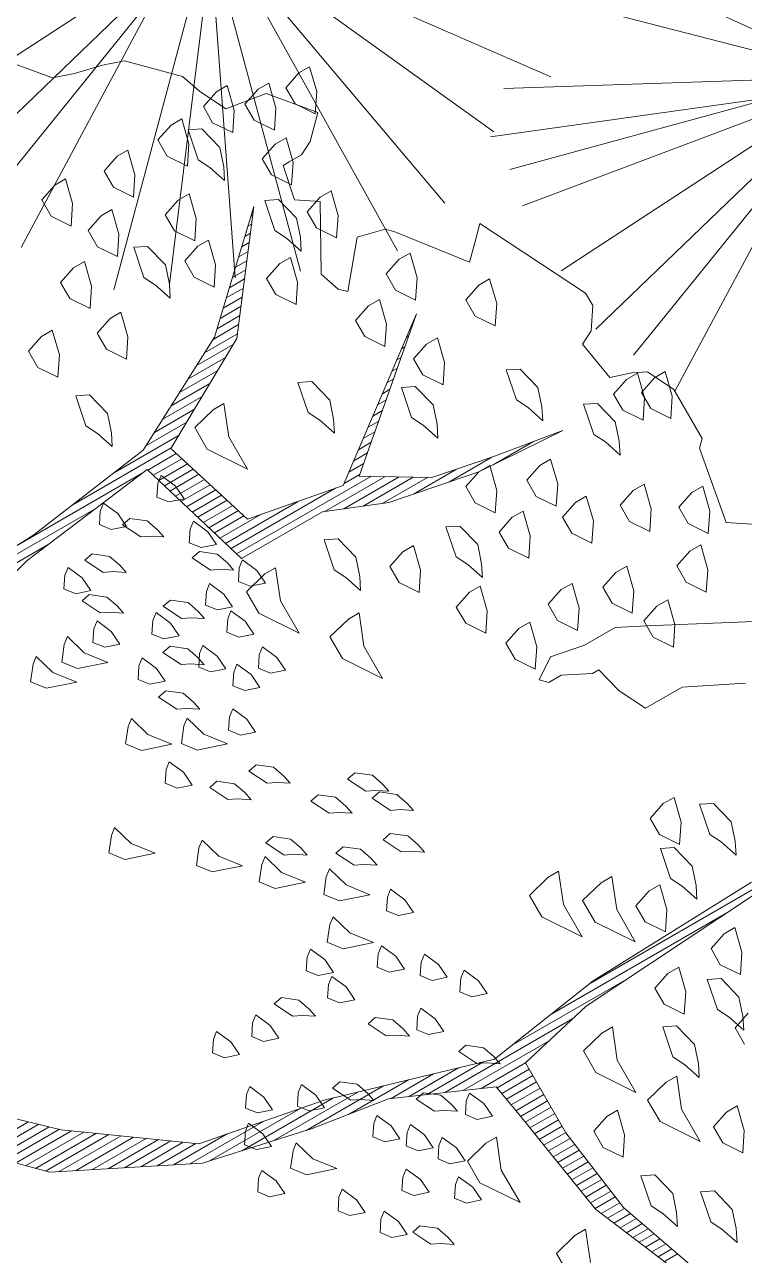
# Model space of a CAD drawing. Header units: metres. Extents: x 12093 to 20303, y 514 to 1412.
# Drawn here: x 19744.705 to 19746.114, y 691.735 to 694.144 of the extents above; entities that cross this region are included whole.
import ezdxf

# ---------------------------------------------------------------- set-up
doc = ezdxf.new("R2010")
doc.units = ezdxf.units.M
doc.layers.get('0').update_dxf_attribs({"lineweight": 13})
for name, color, linetype, lineweight in [('AMBI-GRASS', 104, 'Continuous', 20), ('ARBOLES', 52, 'Continuous', 13), ('grass', 64, 'Continuous', 13)]:
    doc.layers.add(name, color=color, linetype=linetype, lineweight=lineweight)

# ---------------------------------------------------------------- blocks, each defined once
blk = doc.blocks.new('ghgfghgh')
at = {"layer": 'ARBOLES', "lineweight": 20}
for p, q in [((20002.0407, 664.9154), (20002.0895, 665.0766)), ((20002.0895, 665.0766), (20002.0684, 664.9137)), ((20002.086, 665.065), (20002.0882, 665.0663)), ((20002.0784, 665.0397), (20002.0853, 665.0437)), ((20002.0822, 665.0524), (20002.0867, 665.055)), ((20002.0746, 665.0271), (20002.0838, 665.0324)), ((20002.0707, 665.0145), (20002.0823, 665.0212)), ((20002.0631, 664.9892), (20002.0794, 664.9986)), ((20002.0669, 665.0018), (20002.0809, 665.0099)), ((20002.0593, 664.9766), (20002.0779, 664.9874)), ((20002.0554, 664.9639), (20002.0765, 664.9761)), ((20002.0478, 664.9387), (20002.0736, 664.9536)), ((20002.0516, 664.9513), (20002.075, 664.9648)), ((20002.044, 664.926), (20002.0721, 664.9423)), ((20002.1996, 664.7323), (20002.2901, 664.9442)), ((20002.2901, 664.9442), (20002.2196, 664.7439)), ((20002.0391, 664.9128), (20002.0706, 664.931)), ((20001.9528, 664.776), (20002.0407, 664.9154)), ((20002.0684, 664.9137), (20001.9871, 664.7781)), ((20002.0184, 664.88), (20002.064, 664.9063)), ((20002.0287, 664.8964), (20002.0692, 664.9197)), ((20002.0081, 664.8636), (20002.0544, 664.8904)), ((20001.9977, 664.8472), (20002.0448, 664.8744)), ((20001.9874, 664.8308), (20002.0353, 664.8585)), ((20001.977, 664.8144), (20002.0257, 664.8425)), ((20001.9667, 664.798), (20002.0162, 664.8266)), ((20001.9563, 664.7816), (20002.0066, 664.8107)), ((20002.4707, 664.8002), (20002.3672, 664.7493)), ((20002.3833, 664.7674), (20002.4707, 664.8002)), ((20001.9181, 664.7491), (20001.9971, 664.7947)), ((20002.3848, 664.7579), (20002.4344, 664.7866)), ((20001.818, 664.6716), (20001.9528, 664.776)), ((20001.8653, 664.7082), (20001.9875, 664.7788)), ((20001.9584, 664.7515), (20001.9937, 664.7719)), ((20001.9871, 664.7781), (20002.0817, 664.6909)), ((20001.9653, 664.7451), (20002.0007, 664.7655)), ((20001.9721, 664.7386), (20002.0076, 664.7591)), ((20002.2067, 664.749), (20002.2251, 664.7596)), ((20002.3091, 664.7424), (20002.3833, 664.7674)), ((20002.3299, 664.7367), (20002.3831, 664.7674)), ((20001.7987, 664.6593), (20001.9515, 664.7476)), ((20001.9577, 664.7522), (20001.8096, 664.6401)), ((20002.0743, 664.6423), (20001.9577, 664.7522)), ((20001.979, 664.7321), (20002.0146, 664.7527)), ((20001.9858, 664.7257), (20002.0216, 664.7463)), ((20001.9927, 664.7192), (20002.0285, 664.7399)), ((20002.0681, 664.6481), (20002.2336, 664.7436)), ((20002.1764, 664.7002), (20002.2511, 664.7433)), ((20002.2005, 664.7037), (20002.2687, 664.743)), ((20002.2008, 664.7351), (20002.2205, 664.7465)), ((20002.2196, 664.7439), (20002.3091, 664.7424)), ((20002.2245, 664.7071), (20002.2862, 664.7427)), ((20002.2486, 664.7106), (20002.3038, 664.7424)), ((20002.3672, 664.7493), (20002.2559, 664.7116)), ((20002.2863, 664.7219), (20002.3394, 664.7526)), ((20001.9995, 664.7128), (20002.0355, 664.7335)), ((20002.0064, 664.7063), (20002.0424, 664.7271)), ((20002.0613, 664.6546), (20002.1903, 664.7291)), ((20002.0817, 664.6909), (20002.1996, 664.7323)), ((20002.0133, 664.6998), (20002.0494, 664.7207)), ((20002.0201, 664.6934), (20002.0563, 664.7143)), ((20002.027, 664.6869), (20002.0633, 664.7079)), ((20002.0544, 664.661), (20002.1441, 664.7128)), ((20002.2559, 664.7116), (20002.1741, 664.6999)), ((20001.6271, 664.5499), (20001.8935, 664.7037)), ((20002.0338, 664.6804), (20002.0703, 664.7015)), ((20002.0407, 664.674), (20002.0772, 664.695)), ((20002.0476, 664.6675), (20002.0979, 664.6966)), ((20002.1741, 664.6999), (20002.0743, 664.6423)), ((20001.6623, 664.5728), (20001.818, 664.6716)), ((20001.6357, 664.5444), (20001.8355, 664.6597)), ((20001.8096, 664.6401), (20001.7025, 664.534)), ((20002.5027, 664.1171), (20002.7456, 664.2574)), ((20002.5081, 664.1214), (20002.7037, 664.2432)), ((20002.7047, 664.2261), (20002.4996, 664.0899)), ((20002.4551, 664.0792), (20002.6732, 664.2051)), ((20002.3866, 664.0247), (20002.5081, 664.1214)), ((20002.4075, 664.0413), (20002.5526, 664.1251)), ((20002.4996, 664.0899), (20002.4247, 664.0201)), ((20002.3251, 663.9833), (20002.4832, 664.0746)), ((20002.3474, 663.9858), (20002.4538, 664.0472)), ((20002.1764, 663.9742), (20002.3866, 664.0247)), ((20002.2803, 663.9783), (20002.3421, 664.014)), ((20002.3027, 663.9808), (20002.373, 664.0214)), ((20002.3698, 663.9883), (20002.4247, 664.02)), ((20002.3896, 663.9893), (20002.4293, 664.0122)), ((20002.4247, 664.0201), (20002.4746, 663.9336)), ((20002.2062, 663.9564), (20002.2803, 663.9992)), ((20002.2579, 663.9758), (20002.3112, 664.0066)), ((20002.3954, 663.9822), (20002.4338, 664.0044)), ((20002.4012, 663.9751), (20002.4383, 663.9965)), ((20001.6564, 663.9843), (20001.8518, 663.9375)), ((20002.1141, 663.9241), (20002.2185, 663.9843)), ((20002.1538, 663.9366), (20002.2494, 663.9917)), ((20002.3886, 663.9904), (20002.2554, 663.9755)), ((20002.4183, 663.9543), (20002.3886, 663.9904)), ((20002.407, 663.9681), (20002.4428, 663.9887)), ((20002.4128, 663.961), (20002.4473, 663.9809)), ((20002.0214, 663.9202), (20002.1764, 663.9742)), ((20002.0347, 663.8991), (20002.1474, 663.9641)), ((20002.0744, 663.9116), (20002.1876, 663.9769)), ((20002.2554, 663.9755), (20002.1613, 663.9389)), ((20002.4187, 663.9539), (20002.4518, 663.9731)), ((20002.4244, 663.9468), (20002.4563, 663.9653)), ((20002.0104, 663.8955), (20002.1018, 663.9482)), ((20002.5112, 663.8395), (20002.4183, 663.9543)), ((20002.4302, 663.9397), (20002.4609, 663.9575)), ((20002.4359, 663.9326), (20002.4654, 663.9496)), ((20001.8377, 663.8851), (20001.6594, 663.9329)), ((20001.7461, 663.9097), (20001.8112, 663.9472)), ((20001.7584, 663.9063), (20001.824, 663.9442)), ((20001.7708, 663.903), (20001.8367, 663.9411)), ((20001.7831, 663.8997), (20001.8495, 663.9381)), ((20001.7954, 663.8964), (20001.8644, 663.9362)), ((20001.8078, 663.8931), (20001.8797, 663.9347)), ((20001.8201, 663.8898), (20001.8951, 663.9331)), ((20001.8518, 663.9375), (20002.0214, 663.9202)), ((20002.1613, 663.9389), (20002.0262, 663.8964)), ((20002.4416, 663.9255), (20002.4699, 663.9418)), ((20002.4474, 663.9184), (20002.4744, 663.934)), ((20002.4746, 663.9336), (20002.5455, 663.8416)), ((20001.8324, 663.8865), (20001.9104, 663.9315)), ((20001.8492, 663.8858), (20001.9257, 663.93)), ((20001.8694, 663.887), (20001.9411, 663.9284)), ((20001.8895, 663.8882), (20001.9564, 663.9268)), ((20001.9097, 663.8894), (20001.9718, 663.9253)), ((20001.9298, 663.8906), (20001.9871, 663.9237)), ((20001.95, 663.8918), (20002.0024, 663.9221)), ((20001.9701, 663.893), (20002.0178, 663.9206)), ((20001.9903, 663.8942), (20002.0563, 663.9324)), ((20002.4531, 663.9113), (20002.4799, 663.9267)), ((20002.4589, 663.9042), (20002.4855, 663.9195)), ((20002.4646, 663.8971), (20002.491, 663.9123)), ((20002.4704, 663.89), (20002.4966, 663.9051)), ((20002.0262, 663.8964), (20001.8377, 663.8851)), ((20002.4761, 663.8829), (20002.5021, 663.8979)), ((20002.4819, 663.8758), (20002.5077, 663.8907)), ((20002.4876, 663.8687), (20002.5132, 663.8834)), ((20002.4934, 663.8616), (20002.5188, 663.8762)), ((20002.4991, 663.8545), (20002.5244, 663.869)), ((20002.5049, 663.8473), (20002.5299, 663.8618)), ((20002.5106, 663.8402), (20002.5355, 663.8546)), ((20002.5182, 663.8342), (20002.541, 663.8474)), ((20002.6373, 663.7439), (20002.5112, 663.8395)), ((20002.526, 663.8283), (20002.5469, 663.8403)), ((20002.5338, 663.8224), (20002.5542, 663.8341)), ((20002.5416, 663.8164), (20002.5615, 663.8279)), ((20002.5455, 663.8416), (20002.6506, 663.7516)), ((20002.5495, 663.8105), (20002.5687, 663.8217)), ((20002.5573, 663.8046), (20002.576, 663.8154)), ((20002.5651, 663.7987), (20002.5833, 663.8092)), ((20002.5729, 663.7928), (20002.5906, 663.803)), ((20002.5807, 663.7869), (20002.5978, 663.7968)), ((20002.5885, 663.7809), (20002.6051, 663.7905)), ((20002.5963, 663.775), (20002.6124, 663.7843))]:
    blk.add_line(p, q, dxfattribs=at)
at = {"layer": 'grass'}
for p, q in [((20001.7771, 665.2591), (20001.8411, 665.2355)), ((20001.9028, 665.251), (20001.9299, 665.2565)), ((20001.9299, 665.2565), (20002.0015, 665.2373)), ((20001.8411, 665.2355), (20001.8682, 665.2411)), ((20001.8682, 665.2411), (20001.9028, 665.251)), ((20002.145, 665.2416), (20002.1289, 665.2234)), ((20002.1583, 665.2493), (20002.145, 665.2416)), ((20002.167, 665.2188), (20002.1583, 665.2493)), ((20002.0015, 665.2373), (20002.0222, 665.219)), ((20002.0565, 665.226), (20002.0432, 665.2183)), ((20002.0652, 665.1955), (20002.0565, 665.226)), ((20002.1079, 665.229), (20002.0946, 665.2214)), ((20002.1166, 665.1986), (20002.1079, 665.229)), ((20002.0222, 665.219), (20002.0548, 665.1975)), ((20002.0432, 665.2183), (20002.0271, 665.2001)), ((20002.0548, 665.1975), (20002.1045, 665.2161)), ((20002.0946, 665.2214), (20002.0785, 665.2032)), ((20002.1045, 665.2161), (20002.1685, 665.1926)), ((20002.1289, 665.2234), (20002.1404, 665.2035)), ((20002.1652, 665.1912), (20002.167, 665.2188)), ((20002.0271, 665.2001), (20002.0386, 665.1802)), ((20002.0634, 665.1679), (20002.0652, 665.1955)), ((20002.0785, 665.2032), (20002.09, 665.1833)), ((20002.1148, 665.171), (20002.1166, 665.1986)), ((20002.1404, 665.2035), (20002.1652, 665.1912)), ((20002.0005, 665.1848), (20001.9872, 665.1771)), ((20002.0092, 665.1543), (20002.0005, 665.1848)), ((20002.0386, 665.1802), (20002.0634, 665.1679)), ((20002.09, 665.1833), (20002.1148, 665.171)), ((20002.1685, 665.1926), (20002.1589, 665.1568)), ((20001.9872, 665.1771), (20001.9711, 665.1589)), ((20002.0082, 665.1715), (20002.0253, 665.1725)), ((20002.0207, 665.1344), (20002.0082, 665.1715)), ((20002.0253, 665.1725), (20002.0473, 665.1497)), ((20001.9711, 665.1589), (20001.9826, 665.139)), ((20002.0074, 665.1267), (20002.0092, 665.1543)), ((20002.0473, 665.1497), (20002.0522, 665.1259)), ((20002.1159, 665.1538), (20002.0998, 665.1357)), ((20002.1292, 665.1615), (20002.1159, 665.1538)), ((20002.1379, 665.1311), (20002.1292, 665.1615)), ((20002.1589, 665.1568), (20002.1482, 665.1405)), ((20001.9207, 665.1387), (20001.9046, 665.1205)), ((20001.934, 665.1464), (20001.9207, 665.1387)), ((20001.9427, 665.1159), (20001.934, 665.1464)), ((20001.9826, 665.139), (20002.0074, 665.1267)), ((20002.035, 665.1249), (20002.0207, 665.1344)), ((20002.0998, 665.1357), (20002.1113, 665.1157)), ((20002.1482, 665.1405), (20002.1331, 665.1317)), ((20001.9046, 665.1205), (20001.9161, 665.1006)), ((20002.0532, 665.1088), (20002.035, 665.1249)), ((20002.0522, 665.1259), (20002.0532, 665.1088)), ((20002.1331, 665.1317), (20002.1255, 665.1274)), ((20002.1255, 665.1274), (20002.1398, 665.0852)), ((20002.1361, 665.1035), (20002.1379, 665.1311)), ((20001.8437, 665.1031), (20001.8276, 665.085)), ((20001.857, 665.1108), (20001.8437, 665.1031)), ((20001.8657, 665.0804), (20001.857, 665.1108)), ((20001.9409, 665.0883), (20001.9427, 665.1159)), ((20002.1113, 665.1157), (20002.1361, 665.1035)), ((20001.9161, 665.1006), (20001.9409, 665.0883)), ((20002.0095, 665.0924), (20001.9962, 665.0848)), ((20002.0182, 665.062), (20002.0095, 665.0924)), ((20002.1714, 665.0884), (20002.1553, 665.0702)), ((20002.1847, 665.0961), (20002.1714, 665.0884)), ((20002.1934, 665.0656), (20002.1847, 665.0961)), ((20001.8276, 665.085), (20001.8391, 665.065)), ((20001.864, 665.0527), (20001.8657, 665.0804)), ((20001.9143, 665.073), (20001.901, 665.0653)), ((20001.923, 665.0425), (20001.9143, 665.073)), ((20001.9962, 665.0848), (20001.9801, 665.0666)), ((20002.1028, 665.0843), (20002.12, 665.0853)), ((20002.1154, 665.0472), (20002.1028, 665.0843)), ((20002.12, 665.0853), (20002.142, 665.0625)), ((20002.1398, 665.0852), (20002.1712, 665.0831)), ((20002.1398, 665.0852), (20002.1398, 665.0852)), ((20002.1712, 665.0831), (20002.1727, 664.9932)), ((20001.8391, 665.065), (20001.864, 665.0527)), ((20001.901, 665.0653), (20001.8849, 665.0471)), ((20001.9801, 665.0666), (20001.9916, 665.0466)), ((20002.0164, 665.0344), (20002.0182, 665.062)), ((20002.142, 665.0625), (20002.1468, 665.0388)), ((20002.1553, 665.0702), (20002.1668, 665.0503)), ((20002.1916, 665.038), (20002.1934, 665.0656)), ((20001.8849, 665.0471), (20001.8964, 665.0272)), ((20001.9213, 665.0149), (20001.923, 665.0425)), ((20001.9916, 665.0466), (20002.0164, 665.0344)), ((20002.1297, 665.0377), (20002.1154, 665.0472)), ((20002.1668, 665.0503), (20002.1916, 665.038)), ((20002.2169, 665.0389), (20002.2515, 665.0488)), ((20002.2515, 665.0488), (20002.2635, 665.0456)), ((20002.2635, 665.0456), (20002.3557, 665.0081)), ((20002.3621, 665.032), (20002.3685, 665.0559)), ((20002.3685, 665.0559), (20002.4989, 664.9698)), ((20001.8964, 665.0272), (20001.9213, 665.0149)), ((20001.9412, 665.0264), (20001.9583, 665.0274)), ((20001.9538, 664.9893), (20001.9412, 665.0264)), ((20001.9583, 665.0274), (20001.9803, 665.0047)), ((20002.0202, 665.0277), (20002.0041, 665.0096)), ((20002.0335, 665.0354), (20002.0202, 665.0277)), ((20002.0422, 665.005), (20002.0335, 665.0354)), ((20002.1479, 665.0216), (20002.1297, 665.0377)), ((20002.1468, 665.0388), (20002.1479, 665.0216)), ((20002.2053, 664.9717), (20002.2169, 665.0389)), ((20002.3557, 665.0081), (20002.3621, 665.032)), ((20002.1346, 665.0139), (20002.1213, 665.0063)), ((20002.1433, 664.9835), (20002.1346, 665.0139)), ((20002.2689, 665.0117), (20002.2528, 664.9935)), ((20002.2822, 665.0194), (20002.2689, 665.0117)), ((20002.2909, 664.9889), (20002.2822, 665.0194)), ((20001.867, 665.0013), (20001.8509, 664.9832)), ((20001.8803, 665.009), (20001.867, 665.0013)), ((20001.889, 664.9786), (20001.8803, 665.009)), ((20001.9803, 665.0047), (20001.9852, 664.9809)), ((20002.0041, 665.0096), (20002.0157, 664.9896)), ((20002.0405, 664.9773), (20002.0422, 665.005)), ((20002.1213, 665.0063), (20002.1052, 664.9881)), ((20001.8509, 664.9832), (20001.8624, 664.9632)), ((20001.9681, 664.9799), (20001.9538, 664.9893)), ((20001.9852, 664.9809), (20001.9862, 664.9638)), ((20002.0157, 664.9896), (20002.0405, 664.9773)), ((20002.1052, 664.9881), (20002.1167, 664.9682)), ((20002.1415, 664.9559), (20002.1433, 664.9835)), ((20002.1727, 664.9932), (20002.1933, 664.9749)), ((20002.1727, 664.9932), (20002.1727, 664.9932)), ((20002.2528, 664.9935), (20002.2643, 664.9736)), ((20002.2891, 664.9613), (20002.2909, 664.9889)), ((20002.3804, 664.9874), (20002.3671, 664.9797)), ((20002.3891, 664.957), (20002.3804, 664.9874)), ((20001.8873, 664.9509), (20001.889, 664.9786)), ((20001.9862, 664.9638), (20001.9681, 664.9799)), ((20002.1167, 664.9682), (20002.1415, 664.9559)), ((20002.1933, 664.9749), (20002.2053, 664.9717)), ((20002.2643, 664.9736), (20002.2891, 664.9613)), ((20002.3671, 664.9797), (20002.351, 664.9616)), ((20002.4989, 664.9698), (20002.5076, 664.9546)), ((20001.8624, 664.9632), (20001.8873, 664.9509)), ((20002.231, 664.9544), (20002.2149, 664.9362)), ((20002.2443, 664.9621), (20002.231, 664.9544)), ((20002.253, 664.9316), (20002.2443, 664.9621)), ((20002.351, 664.9616), (20002.3625, 664.9416)), ((20002.3873, 664.9294), (20002.3891, 664.957)), ((20002.5076, 664.9546), (20002.5056, 664.9232)), ((20001.9121, 664.9387), (20001.896, 664.9205)), ((20001.9254, 664.9464), (20001.9121, 664.9387)), ((20001.9341, 664.9159), (20001.9254, 664.9464)), ((20002.2149, 664.9362), (20002.2264, 664.9163)), ((20002.2895, 664.9427), (20002.2896, 664.9428)), ((20002.3625, 664.9416), (20002.3873, 664.9294)), ((20001.8407, 664.9241), (20001.8274, 664.9164)), ((20001.8494, 664.8936), (20001.8407, 664.9241)), ((20001.896, 664.9205), (20001.9075, 664.9006)), ((20002.2512, 664.904), (20002.253, 664.9316)), ((20002.2836, 664.9289), (20002.285, 664.9297)), ((20002.5056, 664.9232), (20002.4949, 664.9069)), ((20001.8274, 664.9164), (20001.8113, 664.8982)), ((20001.9323, 664.8883), (20001.9341, 664.9159)), ((20002.2264, 664.9163), (20002.2512, 664.904)), ((20002.2777, 664.915), (20002.2804, 664.9166)), ((20002.3027, 664.9071), (20002.2866, 664.8889)), ((20002.316, 664.9148), (20002.3027, 664.9071)), ((20002.3247, 664.8843), (20002.316, 664.9148)), ((20002.4949, 664.9069), (20002.5286, 664.8659)), ((20001.8113, 664.8982), (20001.8228, 664.8783)), ((20001.8476, 664.866), (20001.8494, 664.8936)), ((20001.9075, 664.9006), (20001.9323, 664.8883)), ((20002.2658, 664.8874), (20002.2712, 664.8904)), ((20002.2718, 664.9012), (20002.2758, 664.9035)), ((20001.8228, 664.8783), (20001.8476, 664.866)), ((20002.2599, 664.8735), (20002.2666, 664.8774)), ((20002.2866, 664.8889), (20002.2981, 664.869)), ((20002.3229, 664.8567), (20002.3247, 664.8843)), ((20002.4009, 664.8751), (20002.418, 664.8762)), ((20002.4134, 664.8381), (20002.4009, 664.8751)), ((20002.418, 664.8762), (20002.44, 664.8534)), ((20002.1438, 664.8597), (20002.161, 664.8607)), ((20002.1564, 664.8226), (20002.1438, 664.8597)), ((20002.161, 664.8607), (20002.183, 664.838)), ((20002.254, 664.8597), (20002.262, 664.8643)), ((20002.2981, 664.869), (20002.3229, 664.8567)), ((20002.5286, 664.8659), (20002.5557, 664.8714)), ((20002.5495, 664.8634), (20002.5334, 664.8453)), ((20002.5628, 664.8711), (20002.5495, 664.8634)), ((20002.5557, 664.8714), (20002.5752, 664.8726)), ((20002.5715, 664.8407), (20002.5628, 664.8711)), ((20002.5838, 664.8655), (20002.5677, 664.8473)), ((20002.5752, 664.8726), (20002.6078, 664.8511)), ((20002.5971, 664.8732), (20002.5838, 664.8655)), ((20002.6058, 664.8427), (20002.5971, 664.8732)), ((20001.8696, 664.8433), (20001.8868, 664.8443)), ((20001.8868, 664.8443), (20001.9088, 664.8215)), ((20002.2481, 664.8458), (20002.2574, 664.8512)), ((20002.2715, 664.8536), (20002.2886, 664.8546)), ((20002.284, 664.8165), (20002.2715, 664.8536)), ((20002.2886, 664.8546), (20002.3106, 664.8319)), ((20002.44, 664.8534), (20002.4449, 664.8296)), ((20002.5334, 664.8453), (20002.5449, 664.8253)), ((20002.5677, 664.8473), (20002.5792, 664.8274)), ((20002.6078, 664.8511), (20002.6427, 664.7905)), ((20001.8822, 664.8062), (20001.8696, 664.8433)), ((20002.0525, 664.8336), (20002.0392, 664.8259)), ((20002.0584, 664.7927), (20002.0525, 664.8336)), ((20002.183, 664.838), (20002.1878, 664.8142)), ((20002.2422, 664.832), (20002.2528, 664.8381)), ((20002.3106, 664.8319), (20002.3155, 664.8081)), ((20002.4278, 664.8286), (20002.4134, 664.8381)), ((20002.4449, 664.8296), (20002.4459, 664.8125)), ((20002.4963, 664.8327), (20002.5134, 664.8337)), ((20002.5089, 664.7956), (20002.4963, 664.8327)), ((20002.5134, 664.8337), (20002.5354, 664.811)), ((20002.5697, 664.813), (20002.5715, 664.8407)), ((20002.604, 664.8151), (20002.6058, 664.8427)), ((20001.9088, 664.8215), (20001.9137, 664.7977)), ((20002.0392, 664.8259), (20002.0165, 664.8039)), ((20002.1707, 664.8132), (20002.1564, 664.8226)), ((20002.1878, 664.8142), (20002.1889, 664.7971)), ((20002.2363, 664.8182), (20002.2482, 664.825)), ((20002.2983, 664.8071), (20002.284, 664.8165)), ((20002.4459, 664.8125), (20002.4278, 664.8286)), ((20002.5449, 664.8253), (20002.5697, 664.813)), ((20002.5792, 664.8274), (20002.604, 664.8151)), ((20001.8965, 664.7967), (20001.8822, 664.8062)), ((20002.0165, 664.8039), (20002.0318, 664.7773)), ((20002.1889, 664.7971), (20002.1707, 664.8132)), ((20002.2245, 664.7905), (20002.2389, 664.7988)), ((20002.2304, 664.8043), (20002.2436, 664.8119)), ((20002.3165, 664.791), (20002.2983, 664.8071)), ((20002.3155, 664.8081), (20002.3165, 664.791)), ((20002.5354, 664.811), (20002.5403, 664.7872)), ((20001.9147, 664.7806), (20001.8965, 664.7967)), ((20001.9137, 664.7977), (20001.9147, 664.7806)), ((20002.0815, 664.7528), (20002.0584, 664.7927)), ((20002.2186, 664.7767), (20002.2343, 664.7858)), ((20002.5232, 664.7862), (20002.5089, 664.7956)), ((20002.5413, 664.7701), (20002.5232, 664.7862)), ((20002.5403, 664.7872), (20002.5413, 664.7701)), ((20002.6427, 664.7905), (20002.6395, 664.7786)), ((20002.0318, 664.7773), (20002.0815, 664.7528)), ((20002.2127, 664.7628), (20002.2297, 664.7727)), ((20002.6395, 664.7786), (20002.6724, 664.6867)), ((20002.3805, 664.757), (20002.3672, 664.7493)), ((20002.3892, 664.7265), (20002.3805, 664.757)), ((20002.4424, 664.7572), (20002.4263, 664.7391)), ((20002.4557, 664.7649), (20002.4424, 664.7572)), ((20002.4644, 664.7345), (20002.4557, 664.7649)), ((20001.975, 664.7447), (20001.971, 664.7349)), ((20001.9926, 664.7318), (20001.975, 664.7447)), ((20002.3672, 664.7493), (20002.3511, 664.7311)), ((20002.4263, 664.7391), (20002.4378, 664.7191)), ((20001.971, 664.7349), (20001.9699, 664.7182)), ((20002.0033, 664.716), (20001.9926, 664.7318)), ((20002.3511, 664.7311), (20002.3626, 664.7112)), ((20002.3874, 664.6989), (20002.3892, 664.7265)), ((20002.4626, 664.7069), (20002.4644, 664.7345)), ((20002.5577, 664.7263), (20002.5416, 664.7082)), ((20002.571, 664.734), (20002.5577, 664.7263)), ((20002.5797, 664.7036), (20002.571, 664.734)), ((20002.6301, 664.7238), (20002.614, 664.7056)), ((20002.6434, 664.7315), (20002.6301, 664.7238)), ((20002.6521, 664.701), (20002.6434, 664.7315)), ((20001.9039, 664.7108), (20001.8999, 664.701)), ((20001.9215, 664.6979), (20001.9039, 664.7108)), ((20001.9699, 664.7182), (20001.9846, 664.7122)), ((20001.9846, 664.7122), (20002.0033, 664.716)), ((20002.3626, 664.7112), (20002.3874, 664.6989)), ((20002.4378, 664.7191), (20002.4626, 664.7069)), ((20002.4864, 664.7117), (20002.4703, 664.6936)), ((20002.4997, 664.7194), (20002.4864, 664.7117)), ((20002.5084, 664.689), (20002.4997, 664.7194)), ((20002.5416, 664.7082), (20002.5531, 664.6882)), ((20001.8999, 664.701), (20001.8988, 664.6843)), ((20001.9322, 664.6821), (20001.9215, 664.6979)), ((20002.4084, 664.6933), (20002.3923, 664.6751)), ((20002.4217, 664.701), (20002.4084, 664.6933)), ((20002.4304, 664.6705), (20002.4217, 664.701)), ((20002.4703, 664.6936), (20002.4818, 664.6736)), ((20002.578, 664.6759), (20002.5797, 664.7036)), ((20002.614, 664.7056), (20002.6255, 664.6857)), ((20002.6503, 664.6734), (20002.6521, 664.701)), ((20001.8988, 664.6843), (20001.9135, 664.6783)), ((20001.9135, 664.6783), (20001.9322, 664.6821)), ((20001.9273, 664.6841), (20001.9362, 664.6919)), ((20001.9498, 664.6692), (20001.9273, 664.6841)), ((20001.9362, 664.6919), (20001.9578, 664.6888)), ((20001.9578, 664.6888), (20001.9705, 664.6779)), ((20001.9705, 664.6779), (20001.9783, 664.669)), ((20002.0109, 664.6786), (20002.0097, 664.6619)), ((20002.0149, 664.6884), (20002.0109, 664.6786)), ((20002.0325, 664.6755), (20002.0149, 664.6884)), ((20002.3265, 664.6815), (20002.3437, 664.6825)), ((20002.3391, 664.6444), (20002.3265, 664.6815)), ((20002.3437, 664.6825), (20002.3657, 664.6598)), ((20002.5066, 664.6613), (20002.5084, 664.689)), ((20002.5531, 664.6882), (20002.578, 664.6759)), ((20002.6255, 664.6857), (20002.6503, 664.6734)), ((20002.6724, 664.6867), (20002.7039, 664.6846)), ((20001.9616, 664.6701), (20001.9498, 664.6692)), ((20001.9783, 664.669), (20001.9616, 664.6701)), ((20002.0097, 664.6619), (20002.0244, 664.6559)), ((20002.0432, 664.6596), (20002.0325, 664.6755)), ((20002.1761, 664.6656), (20002.1933, 664.6666)), ((20002.1887, 664.6285), (20002.1761, 664.6656)), ((20002.1933, 664.6666), (20002.2153, 664.6439)), ((20002.3923, 664.6751), (20002.4038, 664.6552)), ((20002.4286, 664.6429), (20002.4304, 664.6705)), ((20002.4818, 664.6736), (20002.5066, 664.6613)), ((20001.8808, 664.6402), (20001.8897, 664.648)), ((20001.8897, 664.648), (20001.9113, 664.6449)), ((20002.0135, 664.6432), (20002.0224, 664.651)), ((20002.0224, 664.651), (20002.0441, 664.6478)), ((20002.0244, 664.6559), (20002.0432, 664.6596)), ((20002.0441, 664.6478), (20002.0568, 664.6369)), ((20002.2733, 664.6508), (20002.2572, 664.6326)), ((20002.2866, 664.6585), (20002.2733, 664.6508)), ((20002.2953, 664.628), (20002.2866, 664.6585)), ((20002.3657, 664.6598), (20002.3705, 664.636)), ((20002.4038, 664.6552), (20002.4286, 664.6429)), ((20002.6276, 664.6514), (20002.6115, 664.6332)), ((20002.6409, 664.6591), (20002.6276, 664.6514)), ((20002.6496, 664.6286), (20002.6409, 664.6591)), ((20001.8601, 664.6315), (20001.8561, 664.6217)), ((20001.8777, 664.6186), (20001.8601, 664.6315)), ((20001.9033, 664.6253), (20001.8808, 664.6402)), ((20001.9113, 664.6449), (20001.924, 664.634)), ((20001.924, 664.634), (20001.9318, 664.6251)), ((20002.036, 664.6282), (20002.0135, 664.6432)), ((20002.0568, 664.6369), (20002.0645, 664.628)), ((20002.0755, 664.6407), (20002.0715, 664.6309)), ((20002.0931, 664.6278), (20002.0755, 664.6407)), ((20002.2153, 664.6439), (20002.2201, 664.6201)), ((20002.2572, 664.6326), (20002.2687, 664.6127)), ((20002.3534, 664.6349), (20002.3391, 664.6444)), ((20002.3716, 664.6188), (20002.3534, 664.6349)), ((20002.3705, 664.636), (20002.3716, 664.6188)), ((20002.5496, 664.633), (20002.5363, 664.6253)), ((20002.5583, 664.6025), (20002.5496, 664.633)), ((20002.6115, 664.6332), (20002.623, 664.6133)), ((20001.8561, 664.6217), (20001.8549, 664.605)), ((20001.8884, 664.6028), (20001.8777, 664.6186)), ((20001.9151, 664.6262), (20001.9033, 664.6253)), ((20001.9318, 664.6251), (20001.9151, 664.6262)), ((20002.0478, 664.6291), (20002.036, 664.6282)), ((20002.0645, 664.628), (20002.0478, 664.6291)), ((20002.0715, 664.6309), (20002.0703, 664.6142)), ((20002.103, 664.6234), (20002.0802, 664.6014)), ((20002.1038, 664.612), (20002.0931, 664.6278)), ((20002.1163, 664.631), (20002.103, 664.6234)), ((20002.1222, 664.5901), (20002.1163, 664.631)), ((20002.203, 664.619), (20002.1887, 664.6285)), ((20002.2212, 664.6029), (20002.203, 664.619)), ((20002.2201, 664.6201), (20002.2212, 664.6029)), ((20002.2936, 664.6004), (20002.2953, 664.628)), ((20002.5363, 664.6253), (20002.5202, 664.6071)), ((20002.6478, 664.601), (20002.6496, 664.6286)), ((20001.8549, 664.605), (20001.8696, 664.599)), ((20001.8696, 664.599), (20001.8884, 664.6028)), ((20002.0309, 664.6017), (20002.0298, 664.585)), ((20002.0349, 664.6115), (20002.0309, 664.6017)), ((20002.0525, 664.5986), (20002.0349, 664.6115)), ((20002.0703, 664.6142), (20002.085, 664.6082)), ((20002.0802, 664.6014), (20002.0956, 664.5748)), ((20002.085, 664.6082), (20002.1038, 664.612)), ((20002.2687, 664.6127), (20002.2936, 664.6004)), ((20002.3687, 664.6083), (20002.3555, 664.6007)), ((20002.3775, 664.5779), (20002.3687, 664.6083)), ((20002.4688, 664.604), (20002.4527, 664.5859)), ((20002.4821, 664.6117), (20002.4688, 664.604)), ((20002.4908, 664.5813), (20002.4821, 664.6117)), ((20002.5202, 664.6071), (20002.5317, 664.5872)), ((20002.5565, 664.5749), (20002.5583, 664.6025)), ((20002.623, 664.6133), (20002.6478, 664.601)), ((20001.8774, 664.5901), (20001.8864, 664.5979)), ((20001.8999, 664.5752), (20001.8774, 664.5901)), ((20001.8864, 664.5979), (20001.908, 664.5948)), ((20001.908, 664.5948), (20001.9207, 664.5839)), ((20001.9777, 664.5835), (20001.9866, 664.5912)), ((20001.9866, 664.5912), (20002.0082, 664.5881)), ((20002.0082, 664.5881), (20002.0209, 664.5772)), ((20002.0632, 664.5828), (20002.0525, 664.5986)), ((20002.1452, 664.5502), (20002.1222, 664.5901)), ((20002.3555, 664.6007), (20002.3393, 664.5825)), ((20002.4527, 664.5859), (20002.4642, 664.5659)), ((20002.5317, 664.5872), (20002.5565, 664.5749)), ((20002.6002, 664.5913), (20002.5869, 664.5836)), ((20002.6089, 664.5608), (20002.6002, 664.5913)), ((20001.9118, 664.5761), (20001.8999, 664.5752)), ((20001.9285, 664.575), (20001.9118, 664.5761)), ((20001.9207, 664.5839), (20001.9285, 664.575)), ((20001.9688, 664.5757), (20001.9648, 664.5658)), ((20001.9864, 664.5627), (20001.9688, 664.5757)), ((20002.0002, 664.5685), (20001.9777, 664.5835)), ((20002.0209, 664.5772), (20002.0287, 664.5683)), ((20002.0298, 664.585), (20002.0445, 664.579)), ((20002.0445, 664.579), (20002.0632, 664.5828)), ((20002.0612, 664.5779), (20002.0572, 664.5681)), ((20002.0788, 664.565), (20002.0612, 664.5779)), ((20002.0956, 664.5748), (20002.1452, 664.5502)), ((20002.2194, 664.5753), (20002.2061, 664.5676)), ((20002.2253, 664.5344), (20002.2194, 664.5753)), ((20002.3393, 664.5825), (20002.3509, 664.5626)), ((20002.3757, 664.5503), (20002.3775, 664.5779)), ((20002.489, 664.5536), (20002.4908, 664.5813)), ((20002.5869, 664.5836), (20002.5708, 664.5654)), ((20001.8919, 664.5556), (20001.8908, 664.5389)), ((20001.8959, 664.5654), (20001.8919, 664.5556)), ((20001.9135, 664.5525), (20001.8959, 664.5654)), ((20001.9648, 664.5658), (20001.9637, 664.5491)), ((20001.9971, 664.5469), (20001.9864, 664.5627)), ((20002.012, 664.5694), (20002.0002, 664.5685)), ((20002.0287, 664.5683), (20002.012, 664.5694)), ((20002.0572, 664.5681), (20002.0561, 664.5514)), ((20002.0895, 664.5492), (20002.0788, 664.565)), ((20002.2061, 664.5676), (20002.1833, 664.5456)), ((20002.3509, 664.5626), (20002.3757, 664.5503)), ((20002.4166, 664.5562), (20002.4005, 664.538)), ((20002.4299, 664.5639), (20002.4166, 664.5562)), ((20002.4386, 664.5334), (20002.4299, 664.5639)), ((20002.4642, 664.5659), (20002.489, 664.5536)), ((20002.5354, 664.5571), (20002.4976, 664.5353)), ((20002.5744, 664.5595), (20002.5354, 664.5571)), ((20002.5708, 664.5654), (20002.5823, 664.5455)), ((20002.7618, 664.5668), (20002.5744, 664.5595)), ((20002.5744, 664.5595), (20002.5744, 664.5595)), ((20002.6072, 664.5332), (20002.6089, 664.5608)), ((20001.8594, 664.546), (20001.8554, 664.5362)), ((20001.8799, 664.5262), (20001.8594, 664.546)), ((20001.9242, 664.5367), (20001.9135, 664.5525)), ((20001.9637, 664.5491), (20001.9784, 664.5431)), ((20001.9784, 664.5431), (20001.9971, 664.5469)), ((20002.0561, 664.5514), (20002.0708, 664.5454)), ((20002.0708, 664.5454), (20002.0895, 664.5492)), ((20002.1833, 664.5456), (20002.1987, 664.519)), ((20002.5823, 664.5455), (20002.6072, 664.5332)), ((20001.8554, 664.5362), (20001.8523, 664.5146)), ((20001.9093, 664.5142), (20001.8799, 664.5262)), ((20001.8908, 664.5389), (20001.9055, 664.5329)), ((20001.9055, 664.5329), (20001.9242, 664.5367)), ((20001.9773, 664.5264), (20001.9862, 664.5342)), ((20001.9998, 664.5115), (20001.9773, 664.5264)), ((20001.9862, 664.5342), (20002.0078, 664.5311)), ((20002.0078, 664.5311), (20002.0205, 664.5202)), ((20002.0225, 664.5251), (20002.0214, 664.5084)), ((20002.0265, 664.5349), (20002.0225, 664.5251)), ((20002.0441, 664.522), (20002.0265, 664.5349)), ((20002.1002, 664.5334), (20002.0962, 664.5236)), ((20002.1178, 664.5204), (20002.1002, 664.5334)), ((20002.2483, 664.4945), (20002.2253, 664.5344)), ((20002.4005, 664.538), (20002.412, 664.5181)), ((20002.4368, 664.5058), (20002.4386, 664.5334)), ((20002.4976, 664.5353), (20002.4554, 664.521)), ((20001.8169, 664.5119), (20001.8138, 664.4903)), ((20001.8209, 664.5217), (20001.8169, 664.5119)), ((20001.8414, 664.5019), (20001.8209, 664.5217)), ((20001.8523, 664.5146), (20001.8719, 664.5066)), ((20001.8719, 664.5066), (20001.9093, 664.5142)), ((20001.9476, 664.5099), (20001.9465, 664.4932)), ((20001.9516, 664.5197), (20001.9476, 664.5099)), ((20001.9692, 664.5068), (20001.9516, 664.5197)), ((20002.0116, 664.5124), (20001.9998, 664.5115)), ((20002.0283, 664.5113), (20002.0116, 664.5124)), ((20002.0205, 664.5202), (20002.0283, 664.5113)), ((20002.0548, 664.5062), (20002.0441, 664.522)), ((20002.0686, 664.512), (20002.0646, 664.5022)), ((20002.0862, 664.4991), (20002.0686, 664.512)), ((20002.0962, 664.5236), (20002.0951, 664.5069)), ((20002.1285, 664.5046), (20002.1178, 664.5204)), ((20002.1987, 664.519), (20002.2483, 664.4945)), ((20002.412, 664.5181), (20002.4368, 664.5058)), ((20002.4554, 664.521), (20002.4414, 664.4928)), ((20001.8708, 664.4899), (20001.8414, 664.5019)), ((20001.9799, 664.491), (20001.9692, 664.5068)), ((20002.0214, 664.5084), (20002.0361, 664.5024)), ((20002.0361, 664.5024), (20002.0548, 664.5062)), ((20002.0646, 664.5022), (20002.0635, 664.4855)), ((20002.0969, 664.4832), (20002.0862, 664.4991)), ((20002.0951, 664.5069), (20002.1098, 664.5008)), ((20002.1098, 664.5008), (20002.1285, 664.5046)), ((20002.4534, 664.4896), (20002.4685, 664.4983)), ((20002.4685, 664.4983), (20002.5075, 664.5006)), ((20002.5075, 664.5006), (20002.5151, 664.505)), ((20002.5151, 664.505), (20002.5401, 664.4791)), ((20001.8138, 664.4903), (20001.8334, 664.4823)), ((20001.8334, 664.4823), (20001.8708, 664.4899)), ((20001.9465, 664.4932), (20001.9612, 664.4872)), ((20001.9612, 664.4872), (20001.9799, 664.491)), ((20002.0635, 664.4855), (20002.0782, 664.4795)), ((20002.0782, 664.4795), (20002.0969, 664.4832)), ((20002.4414, 664.4928), (20002.4534, 664.4896)), ((20002.5727, 664.4576), (20002.6181, 664.4838)), ((20002.6181, 664.4838), (20002.6766, 664.4873)), ((20002.6766, 664.4873), (20002.6961, 664.4885)), ((20001.9719, 664.4714), (20001.9808, 664.4792)), ((20001.9944, 664.4565), (20001.9719, 664.4714)), ((20001.9808, 664.4792), (20002.0024, 664.4761)), ((20002.0024, 664.4761), (20002.0151, 664.4652)), ((20002.0151, 664.4652), (20002.0229, 664.4563)), ((20002.5401, 664.4791), (20002.5727, 664.4576)), ((20002.0062, 664.4574), (20001.9944, 664.4565)), ((20002.0229, 664.4563), (20002.0062, 664.4574)), ((20002.0633, 664.4569), (20002.0593, 664.4471)), ((20002.0809, 664.444), (20002.0633, 664.4569)), ((20001.9343, 664.4353), (20001.9312, 664.4137)), ((20001.9383, 664.4451), (20001.9343, 664.4353)), ((20001.9588, 664.4253), (20001.9383, 664.4451)), ((20002.0031, 664.4358), (20002, 664.4142)), ((20002.0071, 664.4456), (20002.0031, 664.4358)), ((20002.0276, 664.4258), (20002.0071, 664.4456)), ((20002.0593, 664.4471), (20002.0581, 664.4304)), ((20002.0916, 664.4282), (20002.0809, 664.444)), ((20001.9882, 664.4133), (20001.9588, 664.4253)), ((20002.057, 664.4137), (20002.0276, 664.4258)), ((20002.0581, 664.4304), (20002.0728, 664.4244)), ((20002.0728, 664.4244), (20002.0916, 664.4282)), ((20001.9312, 664.4137), (20001.9508, 664.4057)), ((20001.9508, 664.4057), (20001.9882, 664.4133)), ((20002, 664.4142), (20002.0196, 664.4061)), ((20002.0196, 664.4061), (20002.057, 664.4137)), ((20001.9851, 664.3917), (20001.9811, 664.3819)), ((20002.0027, 664.3787), (20001.9851, 664.3917)), ((20001.9811, 664.3819), (20001.98, 664.3652)), ((20002.0134, 664.3629), (20002.0027, 664.3787)), ((20002.0833, 664.3801), (20002.0922, 664.3879)), ((20002.1058, 664.3652), (20002.0833, 664.3801)), ((20002.0922, 664.3879), (20002.1138, 664.3848)), ((20002.1138, 664.3848), (20002.1265, 664.3739)), ((20002.1265, 664.3739), (20002.1343, 664.365)), ((20002.2052, 664.3703), (20002.2141, 664.3781)), ((20002.2141, 664.3781), (20002.2357, 664.375)), ((20002.2357, 664.375), (20002.2484, 664.3641)), ((20001.98, 664.3652), (20001.9947, 664.3591)), ((20001.9947, 664.3591), (20002.0134, 664.3629)), ((20002.035, 664.3598), (20002.0439, 664.3676)), ((20002.0575, 664.3449), (20002.035, 664.3598)), ((20002.0439, 664.3676), (20002.0655, 664.3645)), ((20002.0655, 664.3645), (20002.0782, 664.3536)), ((20002.1176, 664.3661), (20002.1058, 664.3652)), ((20002.1343, 664.365), (20002.1176, 664.3661)), ((20002.2277, 664.3554), (20002.2052, 664.3703)), ((20002.2484, 664.3641), (20002.2562, 664.3552)), ((20002.0693, 664.3458), (20002.0575, 664.3449)), ((20002.086, 664.3447), (20002.0693, 664.3458)), ((20002.0782, 664.3536), (20002.086, 664.3447)), ((20002.1597, 664.3431), (20002.1687, 664.3509)), ((20002.1822, 664.3282), (20002.1597, 664.3431)), ((20002.1687, 664.3509), (20002.1903, 664.3478)), ((20002.1903, 664.3478), (20002.203, 664.3369)), ((20002.2395, 664.3563), (20002.2277, 664.3554)), ((20002.2355, 664.3465), (20002.2444, 664.3543)), ((20002.258, 664.3316), (20002.2355, 664.3465)), ((20002.2562, 664.3552), (20002.2395, 664.3563)), ((20002.2444, 664.3543), (20002.266, 664.3512)), ((20002.266, 664.3512), (20002.2787, 664.3403)), ((20002.608, 664.3475), (20002.5947, 664.3399)), ((20002.6167, 664.3171), (20002.608, 664.3475)), ((20002.1941, 664.3291), (20002.1822, 664.3282)), ((20002.2108, 664.328), (20002.1941, 664.3291)), ((20002.203, 664.3369), (20002.2108, 664.328)), ((20002.2698, 664.3325), (20002.258, 664.3316)), ((20002.2865, 664.3314), (20002.2698, 664.3325)), ((20002.2787, 664.3403), (20002.2865, 664.3314)), ((20002.5947, 664.3399), (20002.5786, 664.3217)), ((20002.6394, 664.3391), (20002.6566, 664.3401)), ((20002.652, 664.302), (20002.6394, 664.3391)), ((20002.6566, 664.3401), (20002.6786, 664.3174)), ((20002.5786, 664.3217), (20002.5901, 664.3017)), ((20002.6149, 664.2895), (20002.6167, 664.3171)), ((20002.6786, 664.3174), (20002.6835, 664.2936)), ((20001.9136, 664.3008), (20001.9105, 664.2792)), ((20001.9176, 664.3106), (20001.9136, 664.3008)), ((20001.9381, 664.2907), (20001.9176, 664.3106)), ((20002.1043, 664.2915), (20002.1132, 664.2993)), ((20002.1132, 664.2993), (20002.1348, 664.2961)), ((20002.2489, 664.2953), (20002.2578, 664.3031)), ((20002.2578, 664.3031), (20002.2794, 664.3)), ((20002.2794, 664.3), (20002.2921, 664.2891)), ((20002.5901, 664.3017), (20002.6149, 664.2895)), ((20002.6663, 664.2926), (20002.652, 664.302)), ((20001.9675, 664.2787), (20001.9381, 664.2907)), ((20002.0217, 664.2852), (20002.0185, 664.2636)), ((20002.0257, 664.295), (20002.0217, 664.2852)), ((20002.0462, 664.2752), (20002.0257, 664.295)), ((20002.1268, 664.2765), (20002.1043, 664.2915)), ((20002.1348, 664.2961), (20002.1475, 664.2852)), ((20002.1475, 664.2852), (20002.1553, 664.2763)), ((20002.1907, 664.279), (20002.1996, 664.2868)), ((20002.1996, 664.2868), (20002.2212, 664.2837)), ((20002.2212, 664.2837), (20002.2339, 664.2728)), ((20002.2714, 664.2804), (20002.2489, 664.2953)), ((20002.2921, 664.2891), (20002.2999, 664.2801)), ((20002.5911, 664.2846), (20002.6083, 664.2856)), ((20002.6037, 664.2475), (20002.5911, 664.2846)), ((20002.6083, 664.2856), (20002.6303, 664.2629)), ((20002.6845, 664.2764), (20002.6663, 664.2926)), ((20002.6835, 664.2936), (20002.6845, 664.2764)), ((20001.9105, 664.2792), (20001.9301, 664.2711)), ((20001.9301, 664.2711), (20001.9675, 664.2787)), ((20002.0756, 664.2632), (20002.0462, 664.2752)), ((20002.1032, 664.2747), (20002.0992, 664.2649)), ((20002.1237, 664.2549), (20002.1032, 664.2747)), ((20002.1386, 664.2774), (20002.1268, 664.2765)), ((20002.1553, 664.2763), (20002.1386, 664.2774)), ((20002.2132, 664.2641), (20002.1907, 664.279)), ((20002.2339, 664.2728), (20002.2417, 664.2639)), ((20002.2832, 664.2813), (20002.2714, 664.2804)), ((20002.2999, 664.2801), (20002.2832, 664.2813)), ((20002.0185, 664.2636), (20002.0381, 664.2556)), ((20002.0381, 664.2556), (20002.0756, 664.2632)), ((20002.0992, 664.2649), (20002.0961, 664.2433)), ((20002.1531, 664.2429), (20002.1237, 664.2549)), ((20002.1827, 664.2594), (20002.1787, 664.2496)), ((20002.2032, 664.2396), (20002.1827, 664.2594)), ((20002.225, 664.265), (20002.2132, 664.2641)), ((20002.2417, 664.2639), (20002.225, 664.265)), ((20002.4655, 664.2564), (20002.4523, 664.2487)), ((20002.4714, 664.2155), (20002.4655, 664.2564)), ((20002.6303, 664.2629), (20002.6351, 664.2391)), ((20002.0961, 664.2433), (20002.1157, 664.2353)), ((20002.1157, 664.2353), (20002.1531, 664.2429)), ((20002.1787, 664.2496), (20002.1756, 664.228)), ((20002.2326, 664.2276), (20002.2032, 664.2396)), ((20002.4523, 664.2487), (20002.4295, 664.2267)), ((20002.518, 664.2424), (20002.4952, 664.2204)), ((20002.5313, 664.2501), (20002.518, 664.2424)), ((20002.5372, 664.2091), (20002.5313, 664.2501)), ((20002.5904, 664.2398), (20002.5771, 664.2322)), ((20002.5991, 664.2094), (20002.5904, 664.2398)), ((20002.618, 664.2381), (20002.6037, 664.2475)), ((20002.6362, 664.2219), (20002.618, 664.2381)), ((20002.6351, 664.2391), (20002.6362, 664.2219)), ((20002.1756, 664.228), (20002.1952, 664.22)), ((20002.1952, 664.22), (20002.2326, 664.2276)), ((20002.2542, 664.2244), (20002.2531, 664.2077)), ((20002.2582, 664.2342), (20002.2542, 664.2244)), ((20002.2758, 664.2213), (20002.2582, 664.2342)), ((20002.4295, 664.2267), (20002.4448, 664.2001)), ((20002.5771, 664.2322), (20002.561, 664.214)), ((20002.2531, 664.2077), (20002.2678, 664.2017)), ((20002.2865, 664.2055), (20002.2758, 664.2213)), ((20002.4945, 664.1756), (20002.4714, 664.2155)), ((20002.4952, 664.2204), (20002.5106, 664.1938)), ((20002.5602, 664.1692), (20002.5372, 664.2091)), ((20002.561, 664.214), (20002.5725, 664.194)), ((20002.5973, 664.1818), (20002.5991, 664.2094)), ((20002.1872, 664.2004), (20002.1832, 664.1906)), ((20002.2077, 664.1806), (20002.1872, 664.2004)), ((20002.2678, 664.2017), (20002.2865, 664.2055)), ((20002.4448, 664.2001), (20002.4945, 664.1756)), ((20002.5106, 664.1938), (20002.5602, 664.1692)), ((20002.5725, 664.194), (20002.5973, 664.1818)), ((20002.1832, 664.1906), (20002.1801, 664.169)), ((20002.2371, 664.1685), (20002.2077, 664.1806)), ((20002.6697, 664.1792), (20002.6536, 664.1611)), ((20002.683, 664.1869), (20002.6697, 664.1792)), ((20002.6917, 664.1565), (20002.683, 664.1869)), ((20002.1801, 664.169), (20002.1997, 664.1609)), ((20002.1997, 664.1609), (20002.2371, 664.1685)), ((20002.2469, 664.1645), (20002.2429, 664.1547)), ((20002.2645, 664.1516), (20002.2469, 664.1645)), ((20002.6536, 664.1611), (20002.6651, 664.1411)), ((20002.1553, 664.1505), (20002.1542, 664.1338)), ((20002.1593, 664.1603), (20002.1553, 664.1505)), ((20002.177, 664.1474), (20002.1593, 664.1603)), ((20002.1876, 664.1315), (20002.177, 664.1474)), ((20002.2429, 664.1547), (20002.2418, 664.138)), ((20002.2752, 664.1358), (20002.2645, 664.1516)), ((20002.2999, 664.1543), (20002.2959, 664.1445)), ((20002.3175, 664.1414), (20002.2999, 664.1543)), ((20002.6899, 664.1289), (20002.6917, 664.1565)), ((20002.1542, 664.1338), (20002.1689, 664.1277)), ((20002.1689, 664.1277), (20002.1876, 664.1315)), ((20002.2418, 664.138), (20002.2565, 664.132)), ((20002.2565, 664.132), (20002.2752, 664.1358)), ((20002.2959, 664.1445), (20002.2948, 664.1278)), ((20002.3282, 664.1256), (20002.3175, 664.1414)), ((20002.3489, 664.1343), (20002.3449, 664.1245)), ((20002.3665, 664.1213), (20002.3489, 664.1343)), ((20002.6004, 664.1304), (20002.5843, 664.1122)), ((20002.6137, 664.138), (20002.6004, 664.1304)), ((20002.6224, 664.1076), (20002.6137, 664.138)), ((20002.6651, 664.1411), (20002.6899, 664.1289)), ((20002.1816, 664.1168), (20002.1805, 664.1001)), ((20002.1856, 664.1266), (20002.1816, 664.1168)), ((20002.2032, 664.1137), (20002.1856, 664.1266)), ((20002.2948, 664.1278), (20002.3095, 664.1218)), ((20002.3095, 664.1218), (20002.3282, 664.1256)), ((20002.3449, 664.1245), (20002.3438, 664.1077)), ((20002.3772, 664.1055), (20002.3665, 664.1213)), ((20002.649, 664.123), (20002.6661, 664.124)), ((20002.6615, 664.0859), (20002.649, 664.123)), ((20002.6661, 664.124), (20002.6881, 664.1012)), ((20002.1146, 664.0928), (20002.1235, 664.1006)), ((20002.1235, 664.1006), (20002.1451, 664.0974)), ((20002.1805, 664.1001), (20002.1952, 664.0941)), ((20002.2139, 664.0979), (20002.2032, 664.1137)), ((20002.3438, 664.1077), (20002.3585, 664.1017)), ((20002.3585, 664.1017), (20002.3772, 664.1055)), ((20002.5843, 664.1122), (20002.5958, 664.0923)), ((20002.6206, 664.08), (20002.6224, 664.1076)), ((20002.6881, 664.1012), (20002.693, 664.0775)), ((20002.1371, 664.0778), (20002.1146, 664.0928)), ((20002.1451, 664.0974), (20002.1578, 664.0865)), ((20002.1578, 664.0865), (20002.1656, 664.0776)), ((20002.1952, 664.0941), (20002.2139, 664.0979)), ((20002.2955, 664.0875), (20002.2915, 664.0777)), ((20002.3131, 664.0745), (20002.2955, 664.0875)), ((20002.5958, 664.0923), (20002.6206, 664.08)), ((20002.6759, 664.0764), (20002.6615, 664.0859)), ((20002.0919, 664.0792), (20002.0879, 664.0694)), ((20002.1095, 664.0663), (20002.0919, 664.0792)), ((20002.1489, 664.0787), (20002.1371, 664.0778)), ((20002.1656, 664.0776), (20002.1489, 664.0787)), ((20002.2304, 664.0683), (20002.2393, 664.0761)), ((20002.2393, 664.0761), (20002.261, 664.073)), ((20002.261, 664.073), (20002.2737, 664.0621)), ((20002.2915, 664.0777), (20002.2904, 664.061)), ((20002.3238, 664.0587), (20002.3131, 664.0745)), ((20002.694, 664.0603), (20002.6759, 664.0764)), ((20002.6996, 664.0813), (20002.6835, 664.0631)), ((20002.693, 664.0775), (20002.694, 664.0603)), ((20002.0435, 664.0589), (20002.0395, 664.0491)), ((20002.0611, 664.046), (20002.0435, 664.0589)), ((20002.0879, 664.0694), (20002.0868, 664.0527)), ((20002.1202, 664.0504), (20002.1095, 664.0663)), ((20002.2529, 664.0534), (20002.2304, 664.0683)), ((20002.2737, 664.0621), (20002.2814, 664.0532)), ((20002.2904, 664.061), (20002.3051, 664.0549)), ((20002.3051, 664.0549), (20002.3238, 664.0587)), ((20002.5188, 664.0567), (20002.4961, 664.0347)), ((20002.5321, 664.0644), (20002.5188, 664.0567)), ((20002.538, 664.0234), (20002.5321, 664.0644)), ((20002.594, 664.0646), (20002.6111, 664.0657)), ((20002.6066, 664.0275), (20002.594, 664.0646)), ((20002.6111, 664.0657), (20002.6332, 664.0429)), ((20002.6835, 664.0631), (20002.6951, 664.0432)), ((20002.0395, 664.0491), (20002.0384, 664.0324)), ((20002.0718, 664.0302), (20002.0611, 664.046)), ((20002.0868, 664.0527), (20002.1015, 664.0466)), ((20002.1015, 664.0466), (20002.1202, 664.0504)), ((20002.2647, 664.0543), (20002.2529, 664.0534)), ((20002.2814, 664.0532), (20002.2647, 664.0543)), ((20002.3423, 664.034), (20002.3512, 664.0418)), ((20002.3512, 664.0418), (20002.3728, 664.0387)), ((20002.6332, 664.0429), (20002.638, 664.0191)), ((20002.0384, 664.0324), (20002.0531, 664.0264)), ((20002.0531, 664.0264), (20002.0718, 664.0302)), ((20002.3648, 664.0191), (20002.3423, 664.034)), ((20002.3728, 664.0387), (20002.3855, 664.0278)), ((20002.3855, 664.0278), (20002.3933, 664.0189)), ((20002.4961, 664.0347), (20002.5114, 664.0081)), ((20002.6209, 664.0181), (20002.6066, 664.0275)), ((20002.3766, 664.02), (20002.3648, 664.0191)), ((20002.3933, 664.0189), (20002.3766, 664.02)), ((20002.561, 663.9835), (20002.538, 664.0234)), ((20002.639, 664.002), (20002.6209, 664.0181)), ((20002.638, 664.0191), (20002.639, 664.002)), ((20002.1866, 663.989), (20002.1955, 663.9968)), ((20002.1955, 663.9968), (20002.2171, 663.9937)), ((20002.2171, 663.9937), (20002.2298, 663.9828)), ((20002.5114, 664.0081), (20002.561, 663.9835)), ((20002.5981, 663.9961), (20002.5754, 663.9741)), ((20002.6114, 664.0038), (20002.5981, 663.9961)), ((20002.6173, 663.9628), (20002.6114, 664.0038)), ((20002.0803, 663.9809), (20002.0792, 663.9642)), ((20002.0843, 663.9907), (20002.0803, 663.9809)), ((20002.1019, 663.9778), (20002.0843, 663.9907)), ((20002.1443, 663.9834), (20002.1431, 663.9667)), ((20002.1483, 663.9932), (20002.1443, 663.9834)), ((20002.1659, 663.9803), (20002.1483, 663.9932)), ((20002.1766, 663.9645), (20002.1659, 663.9803)), ((20002.2091, 663.9741), (20002.1866, 663.989)), ((20002.2298, 663.9828), (20002.2376, 663.9738)), ((20002.2897, 663.9754), (20002.2986, 663.9832)), ((20002.2986, 663.9832), (20002.3202, 663.9801)), ((20002.3202, 663.9801), (20002.3329, 663.9692)), ((20002.3556, 663.9828), (20002.3516, 663.973)), ((20002.3732, 663.9699), (20002.3556, 663.9828)), ((20002.0792, 663.9642), (20002.0939, 663.9582)), ((20002.1126, 663.962), (20002.1019, 663.9778)), ((20002.1431, 663.9667), (20002.1578, 663.9607)), ((20002.1578, 663.9607), (20002.1766, 663.9645)), ((20002.2209, 663.975), (20002.2091, 663.9741)), ((20002.2376, 663.9738), (20002.2209, 663.975)), ((20002.3122, 663.9605), (20002.2897, 663.9754)), ((20002.3329, 663.9692), (20002.3407, 663.9603)), ((20002.3516, 663.973), (20002.3505, 663.9563)), ((20002.3839, 663.9541), (20002.3732, 663.9699)), ((20002.5754, 663.9741), (20002.5907, 663.9475)), ((20002.6859, 663.967), (20002.6726, 663.9593)), ((20002.6946, 663.9365), (20002.6859, 663.967)), ((20002.0939, 663.9582), (20002.1126, 663.962)), ((20002.2414, 663.9551), (20002.2374, 663.9453)), ((20002.259, 663.9422), (20002.2414, 663.9551)), ((20002.324, 663.9614), (20002.3122, 663.9605)), ((20002.3407, 663.9603), (20002.324, 663.9614)), ((20002.3505, 663.9563), (20002.3652, 663.9503)), ((20002.3652, 663.9503), (20002.3839, 663.9541)), ((20002.525, 663.9539), (20002.5089, 663.9357)), ((20002.5383, 663.9615), (20002.525, 663.9539)), ((20002.547, 663.9311), (20002.5383, 663.9615)), ((20002.6404, 663.9229), (20002.6173, 663.9628)), ((20002.6726, 663.9593), (20002.6565, 663.9411)), ((20002.079, 663.9357), (20002.0779, 663.919)), ((20002.083, 663.9455), (20002.079, 663.9357)), ((20002.1006, 663.9326), (20002.083, 663.9455)), ((20002.2374, 663.9453), (20002.2363, 663.9286)), ((20002.2697, 663.9264), (20002.259, 663.9422)), ((20002.2786, 663.9342), (20002.2775, 663.9175)), ((20002.2826, 663.944), (20002.2786, 663.9342)), ((20002.3002, 663.9311), (20002.2826, 663.944)), ((20002.5089, 663.9357), (20002.5204, 663.9157)), ((20002.5907, 663.9475), (20002.6404, 663.9229)), ((20002.6565, 663.9411), (20002.668, 663.9212)), ((20002.6928, 663.9089), (20002.6946, 663.9365)), ((20002.0779, 663.919), (20002.0926, 663.913)), ((20002.1113, 663.9168), (20002.1006, 663.9326)), ((20002.1418, 663.9215), (20002.1378, 663.9117)), ((20002.1623, 663.9017), (20002.1418, 663.9215)), ((20002.2363, 663.9286), (20002.251, 663.9226)), ((20002.251, 663.9226), (20002.2697, 663.9264)), ((20002.3109, 663.9153), (20002.3002, 663.9311)), ((20002.3178, 663.9182), (20002.3167, 663.9015)), ((20002.3218, 663.928), (20002.3178, 663.9182)), ((20002.3394, 663.9151), (20002.3218, 663.928)), ((20002.3756, 663.9208), (20002.3529, 663.8988)), ((20002.3889, 663.9285), (20002.3756, 663.9208)), ((20002.3948, 663.8876), (20002.3889, 663.9285)), ((20002.5452, 663.9035), (20002.547, 663.9311)), ((20002.668, 663.9212), (20002.6928, 663.9089)), ((20002.0926, 663.913), (20002.1113, 663.9168)), ((20002.1378, 663.9117), (20002.1347, 663.8901)), ((20002.2775, 663.9175), (20002.2922, 663.9115)), ((20002.2922, 663.9115), (20002.3109, 663.9153)), ((20002.3501, 663.8993), (20002.3394, 663.9151)), ((20002.5204, 663.9157), (20002.5452, 663.9035)), ((20002.0993, 663.8874), (20002.0953, 663.8776)), ((20002.1169, 663.8745), (20002.0993, 663.8874)), ((20002.1347, 663.8901), (20002.1543, 663.882)), ((20002.1543, 663.882), (20002.1917, 663.8896)), ((20002.1917, 663.8896), (20002.1623, 663.9017)), ((20002.2773, 663.889), (20002.2733, 663.8792)), ((20002.2949, 663.8761), (20002.2773, 663.889)), ((20002.3167, 663.9015), (20002.3314, 663.8955)), ((20002.3314, 663.8955), (20002.3501, 663.8993)), ((20002.3529, 663.8988), (20002.3682, 663.8722)), ((20002.4179, 663.8477), (20002.3948, 663.8876)), ((20002.0953, 663.8776), (20002.0942, 663.8609)), ((20002.1276, 663.8587), (20002.1169, 663.8745)), ((20002.2733, 663.8792), (20002.2721, 663.8625)), ((20002.3056, 663.8603), (20002.2949, 663.8761)), ((20002.3421, 663.8796), (20002.3381, 663.8698)), ((20002.3597, 663.8667), (20002.3421, 663.8796)), ((20002.3682, 663.8722), (20002.4179, 663.8477)), ((20002.5672, 663.8807), (20002.5844, 663.8817)), ((20002.5798, 663.8436), (20002.5672, 663.8807)), ((20002.5844, 663.8817), (20002.6064, 663.859)), ((20002.0942, 663.8609), (20002.1089, 663.8549)), ((20002.1089, 663.8549), (20002.1276, 663.8587)), ((20002.1984, 663.864), (20002.1944, 663.8542)), ((20002.216, 663.8511), (20002.1984, 663.864)), ((20002.2721, 663.8625), (20002.2868, 663.8565)), ((20002.2868, 663.8565), (20002.3056, 663.8603)), ((20002.3381, 663.8698), (20002.337, 663.8531)), ((20002.3704, 663.8509), (20002.3597, 663.8667)), ((20002.6064, 663.859), (20002.6112, 663.8352)), ((20002.6406, 663.861), (20002.6578, 663.8621)), ((20002.6532, 663.824), (20002.6406, 663.861)), ((20002.6578, 663.8621), (20002.6798, 663.8393)), ((20002.1944, 663.8542), (20002.1933, 663.8375)), ((20002.2267, 663.8353), (20002.216, 663.8511)), ((20002.337, 663.8531), (20002.3517, 663.8471)), ((20002.3517, 663.8471), (20002.3704, 663.8509)), ((20002.5941, 663.8342), (20002.5798, 663.8436)), ((20002.1933, 663.8375), (20002.208, 663.8315)), ((20002.208, 663.8315), (20002.2267, 663.8353)), ((20002.2463, 663.8273), (20002.2452, 663.8106)), ((20002.2503, 663.8371), (20002.2463, 663.8273)), ((20002.2679, 663.8242), (20002.2503, 663.8371)), ((20002.6123, 663.8181), (20002.5941, 663.8342)), ((20002.6112, 663.8352), (20002.6123, 663.8181)), ((20002.6798, 663.8393), (20002.6846, 663.8155)), ((20002.2786, 663.8083), (20002.2679, 663.8242)), ((20002.2855, 663.8112), (20002.2944, 663.819)), ((20002.2944, 663.819), (20002.316, 663.8159)), ((20002.316, 663.8159), (20002.3287, 663.805)), ((20002.4989, 663.8147), (20002.4856, 663.807)), ((20002.5048, 663.7738), (20002.4989, 663.8147)), ((20002.6675, 663.8145), (20002.6532, 663.824)), ((20002.6857, 663.7984), (20002.6675, 663.8145)), ((20002.6846, 663.8155), (20002.6857, 663.7984)), ((20002.2452, 663.8106), (20002.2599, 663.8046)), ((20002.2599, 663.8046), (20002.2786, 663.8083)), ((20002.308, 663.7963), (20002.2855, 663.8112)), ((20002.3198, 663.7972), (20002.308, 663.7963)), ((20002.3365, 663.7961), (20002.3198, 663.7972)), ((20002.3287, 663.805), (20002.3365, 663.7961)), ((20002.4856, 663.807), (20002.4629, 663.785)), ((20002.4629, 663.785), (20002.4782, 663.7584))]:
    blk.add_line(p, q, dxfattribs=at)
blk = doc.blocks.new('Arbust11')
for p, q in [((0.0378, 0.4871), (-0.0937, 0.9403)), ((0.0408, 0.4825), (0.0377, 0.9348)), ((0.0408, 0.5449), (0.1405, 0.941)), ((-0.1618, 0.888), (0.0377, 0.4856)), ((0.0439, 0.4856), (0.3088, 0.8724)), ((0.0595, 0.5199), (0.1997, 0.8474)), ((0.0377, 0.4856), (-0.274, 0.8225)), ((-0.0621, 0.5573), (-0.3332, 0.7944)), ((0.0439, 0.4794), (0.3805, 0.7788)), ((-0.3488, 0.7476), (0.0408, 0.4856)), ((0.0283, 0.4856), (-0.3738, 0.7039)), ((0.047, 0.4794), (0.4366, 0.6759)), ((0.0314, 0.4856), (-0.4049, 0.6104)), ((-0.433, 0.5262), (0.0439, 0.4825)), ((0.0533, 0.4887), (0.474, 0.5137)), ((0.0439, 0.4825), (-0.4267, 0.4669)), ((0.047, 0.4856), (0.499, 0.4263)), ((-0.0527, 0.4794), (-0.4267, 0.3952)), ((0.0408, 0.4762), (-0.3893, 0.2673)), ((0.0408, 0.47), (-0.3364, 0.2174)), ((0.0408, 0.4731), (-0.274, 0.1581)), ((0.0377, 0.4669), (-0.2117, 0.0988)), ((0.0501, 0.4794), (0.2901, 0.0832)), ((0.0501, 0.4731), (0.4304, 0.2454)), ((0.0533, 0.47), (0.1935, 0.0177)), ((0.0564, 0.4762), (0.3649, 0.1425)), ((0.072, 0.4762), (0.4647, 0.3484)), ((0.0501, 0.4544), (-0.1088, 0.0209)), ((0.0501, 0.4638), (-0.0215, 0.0146)), ((0.0533, 0.4451), (0.0907, 0.0271))]:
    blk.add_line(p, q)

msp = doc.modelspace()

# ---------------------------------------------------------------- block references
at = {"layer": 'AMBI-GRASS', "ltscale": 0.05, "xscale": 1.499999999998325, "yscale": 1.499999999998325, "zscale": 1.499999999998325, "rotation": 49.16166176348414}
for p in [(19744.3209, 694.065), (19745.5648, 693.8041), (19746.8447, 693.5226)]:
    msp.add_blockref('Arbust11', p, dxfattribs=at)
at = {"layer": 'Defpoints', "lineweight": 20, "xscale": 1.586003757394792, "yscale": 1.586003757394792, "zscale": 1.586003757394792}
msp.add_blockref('ghgfghgh', (-11978.2356, -361.0267), dxfattribs=at)

doc.saveas('drawing.dxf')
